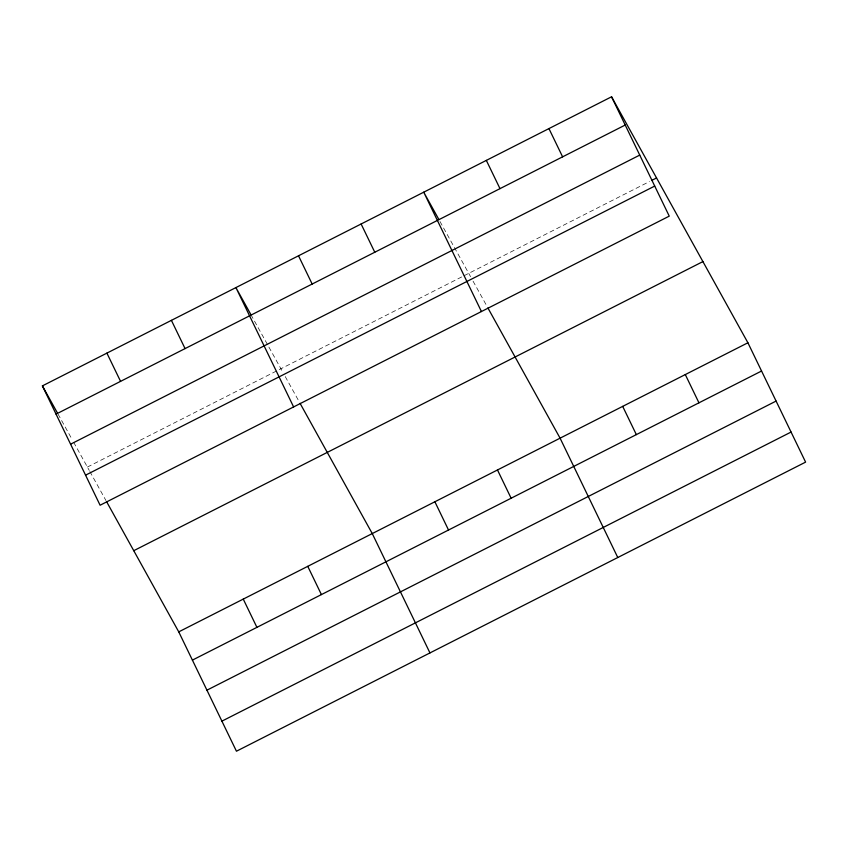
<?xml version="1.0" encoding="UTF-8"?>
<svg xmlns="http://www.w3.org/2000/svg" width="848" height="848" viewBox="0 0 848 848"><rect width="100%" height="100%" fill="white"/><g stroke="black" fill="none" stroke-linecap="round" stroke-linejoin="round"><path stroke-width="0.64" stroke-dasharray="4.24 3.18" d="M87.397 467.057L462.817 276.363M464.004 275.759L649.462 181.557M439.985 221.498L470.587 276.702M473.057 281.165L487.271 306.817M250.913 314.64L282.766 372.102M285.235 376.565L299.45 402.217M58.024 414.068L72.398 439.995M73.649 442.253L89.252 470.396M89.867 471.52L105.936 500.511"/><path stroke-width="1.27" d="M611.556 96.789L669.252 216.134L100.096 505.228L42.4 385.882L611.556 96.789L747.904 342.772L805.6 462.118L236.444 751.211L178.748 631.866L106.562 501.624M56.053 414.131L625.209 125.038M70.585 444.193L639.742 155.099M651.826 180.359L656.553 177.963M85.563 475.166L654.72 186.072M133.751 550.691L702.907 261.597M178.748 631.866L747.904 342.772M192.411 660.115L761.557 371.021M206.944 690.177L776.09 401.083M221.911 721.15L791.067 432.056M438.734 219.24L423.735 192.189L481.431 311.534M487.886 307.93L560.083 438.172L617.779 557.528M250.913 314.64L235.914 287.589L293.609 406.934M300.065 403.33L372.261 533.572L429.957 652.928M42.4 385.882L57.399 412.934M685.301 374.572L698.953 402.821M548.942 128.589L562.606 156.838M622.686 406.372L636.35 434.621M486.339 160.389L499.991 188.638M497.479 469.972L511.132 498.221M361.121 223.989L374.784 252.238M434.876 501.772L448.528 530.021M298.517 255.789L312.17 284.038M307.76 566.337L321.413 594.586M171.413 320.353L185.065 348.602M243.259 599.101L256.912 627.35M106.901 353.118L120.564 381.367"/></g></svg>
